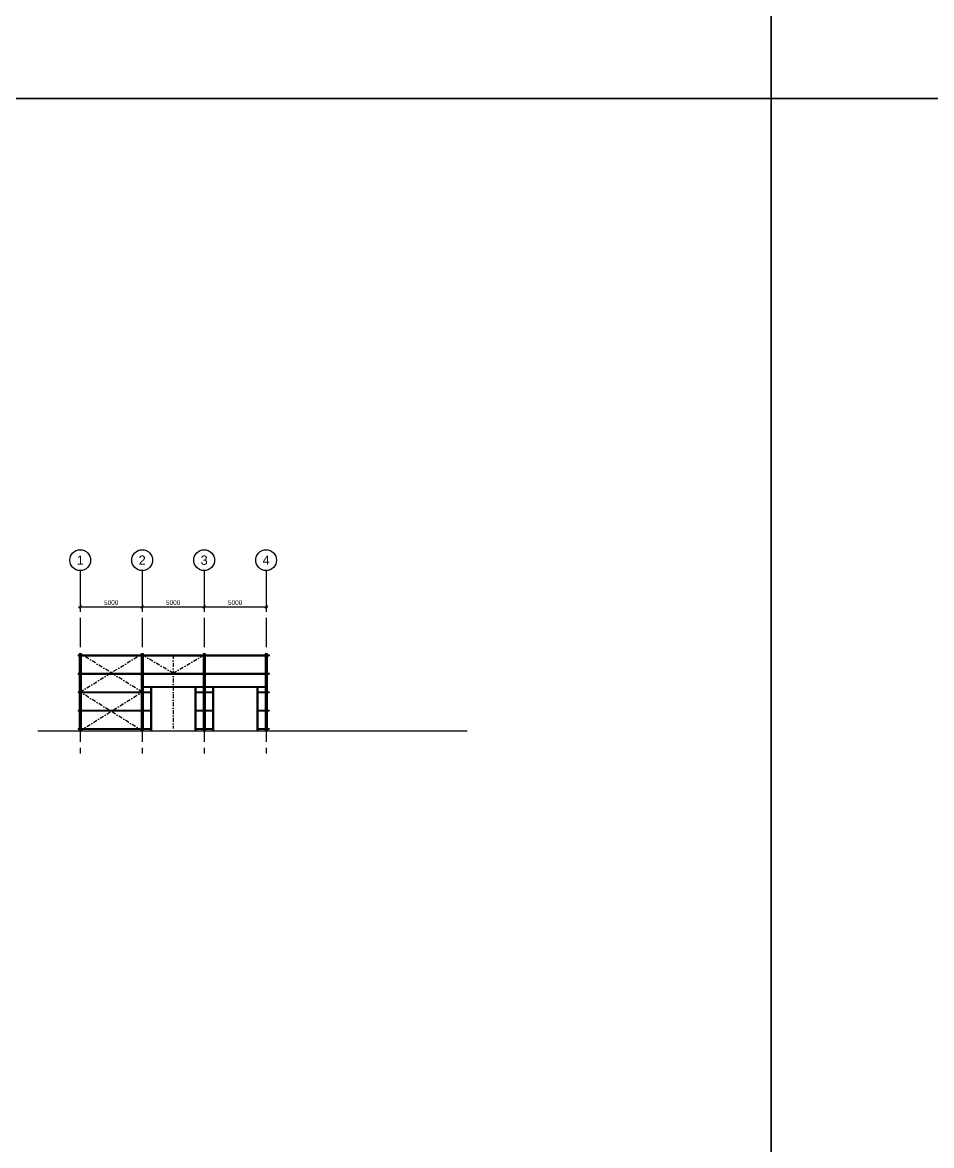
# Model space of a CAD drawing. Header units: millimetres. Extents: x 14826 to 891005, y -311366 to 56117.
# Drawn here: x 179178 to 252532, y -220758 to -130151 of the extents above; entities that cross this region are included whole.
import ezdxf
from ezdxf.enums import TextEntityAlignment as Align

# ---------------------------------------------------------------- set-up
doc = ezdxf.new("R2010")
doc.units = ezdxf.units.MM
for name, pattern in [('CENTER', [50.8, 31.75, -6.35, 6.35, -6.35]), ('DASHDOT', [25.4, 12.7, -6.35, 0, -6.35]), ('Hidden', [7.14375, 4.7625, -2.38125])]:
    doc.linetypes.add(name, pattern=pattern)
for name, color, linetype in [('AFR-STEEL SECTIONS', 3, 'Continuous'), ('AUR-CENTRELINES', 6, 'DASHDOT'), ('AUR-DIMS', 7, 'Continuous'), ('AUR-GRID CIRC', 3, 'Continuous'), ('AUR-GRID TEXT', 2, 'Continuous'), ('AUR-GRIDS', 7, 'CENTER'), ('AUR-SECTIONS', 3, 'Continuous')]:
    doc.layers.add(name, color=color, linetype=linetype)
doc.styles.add('ArialN', font='ARIALN.TTF')
doc.dimstyles.new('1-150', dxfattribs={"dimscale": 150, "dimtxt": 2.5, "dimasz": 1.5, "dimexe": 1, "dimexo": 2, "dimgap": 1, "dimtad": 1, "dimdec": 0, "dimzin": 0, "dimdsep": 46, "dimtxsty": 'Standard', "dimblk": 'OBLIQUE', "dimcen": 0, "dimdle": 1, "dimclrd": 7, "dimclre": 7, "dimclrt": 3, "dimadec": 0, "dimazin": 0, "dimtfac": 1, "dimtdec": 0, "dimtix": 1, "dimtmove": 2, "dimatfit": 0, "dimfxl": 6.5, "dimfxlon": 1, "dimtolj": 1, "dimtzin": 0, "dimarcsym": 0})

# ---------------------------------------------------------------- blocks, each defined once
blk = doc.blocks.new('_Oblique')
at = {"color": 0, "linetype": 'ByBlock', "lineweight": -2}
blk.add_line((-0.5, -0.5), (0.5, 0.5), dxfattribs=at)
blk = doc.blocks.new('*D145')
at = {"layer": 'AUR-DIMS', "color": 7, "lineweight": -2, "ltscale": 75, "transparency": 16777216}
for p, q in [((183839, -176318), (183839, -177443)), ((188839, -176318), (188839, -177443)), ((183689, -177293), (188989, -177293))]:
    blk.add_line(p, q, dxfattribs=at)
at = {"layer": 'Defpoints', "color": 0, "ltscale": 75, "transparency": 16777216}
for p in [(183839, -174750), (188839, -174371), (188839, -177293)]:
    blk.add_point(p, dxfattribs=at)
at = {"layer": 'AUR-DIMS', "color": 7, "lineweight": -2, "ltscale": 75, "transparency": 16777216, "xscale": 225, "yscale": 225, "zscale": 225, "rotation": 180}
blk.add_blockref('_Oblique', (183839, -177293), dxfattribs=at)
at = {"layer": 'AUR-DIMS', "color": 7, "lineweight": -2, "ltscale": 75, "transparency": 16777216, "xscale": 225, "yscale": 225, "zscale": 225}
blk.add_blockref('_Oblique', (188839, -177293), dxfattribs=at)
at = {"layer": 'AUR-DIMS', "color": 3, "ltscale": 75, "transparency": 16777216, "insert": (186339, -176956), "char_height": 375, "attachment_point": 5}
blk.add_mtext('\\A1;5000', dxfattribs=at)
blk = doc.blocks.new('*D144')
at = {"layer": 'AUR-DIMS', "color": 7, "lineweight": -2, "ltscale": 75, "transparency": 16777216}
for p, q in [((188839, -176318), (188839, -177443)), ((193839, -176318), (193839, -177443)), ((188689, -177293), (193989, -177293))]:
    blk.add_line(p, q, dxfattribs=at)
at = {"layer": 'Defpoints', "color": 0, "ltscale": 75, "transparency": 16777216}
for p in [(188839, -174750), (193839, -174371), (193839, -177293)]:
    blk.add_point(p, dxfattribs=at)
at = {"layer": 'AUR-DIMS', "color": 7, "lineweight": -2, "ltscale": 75, "transparency": 16777216, "xscale": 225, "yscale": 225, "zscale": 225, "rotation": 180}
blk.add_blockref('_Oblique', (188839, -177293), dxfattribs=at)
at = {"layer": 'AUR-DIMS', "color": 7, "lineweight": -2, "ltscale": 75, "transparency": 16777216, "xscale": 225, "yscale": 225, "zscale": 225}
blk.add_blockref('_Oblique', (193839, -177293), dxfattribs=at)
at = {"layer": 'AUR-DIMS', "color": 3, "ltscale": 75, "transparency": 16777216, "insert": (191339, -176956), "char_height": 375, "attachment_point": 5}
blk.add_mtext('\\A1;5000', dxfattribs=at)
blk = doc.blocks.new('*D146')
at = {"layer": 'AUR-DIMS', "color": 7, "lineweight": -2, "ltscale": 75, "transparency": 16777216}
for p, q in [((193839, -176318), (193839, -177443)), ((198839, -176318), (198839, -177443)), ((193689, -177293), (198989, -177293))]:
    blk.add_line(p, q, dxfattribs=at)
at = {"layer": 'Defpoints', "color": 0, "ltscale": 75, "transparency": 16777216}
for p in [(193839, -174750), (198839, -174371), (198839, -177293)]:
    blk.add_point(p, dxfattribs=at)
at = {"layer": 'AUR-DIMS', "color": 7, "lineweight": -2, "ltscale": 75, "transparency": 16777216, "xscale": 225, "yscale": 225, "zscale": 225, "rotation": 180}
blk.add_blockref('_Oblique', (193839, -177293), dxfattribs=at)
at = {"layer": 'AUR-DIMS', "color": 7, "lineweight": -2, "ltscale": 75, "transparency": 16777216, "xscale": 225, "yscale": 225, "zscale": 225}
blk.add_blockref('_Oblique', (198839, -177293), dxfattribs=at)
at = {"layer": 'AUR-DIMS', "color": 3, "ltscale": 75, "transparency": 16777216, "insert": (196339, -176956), "char_height": 375, "attachment_point": 5}
blk.add_mtext('\\A1;5000', dxfattribs=at)

msp = doc.modelspace()

# ---------------------------------------------------------------- linework, layer by layer
at = {"color": 1}
for p, q in [((183683.41348, -181180.40296), (199088.91382, -181180.40296)), ((183683.41348, -181180.40296), (183683.41348, -181255.40333)), ((199088.91382, -181180.40296), (199088.91382, -181255.40333)), ((183683.41348, -181255.40333), (199088.91382, -181255.40333)), ((183683.41348, -182660.65496), (199088.91382, -182660.65496)), ((183683.41348, -182660.65496), (183683.41348, -182735.65533)), ((183683.41348, -182735.65533), (199088.91382, -182735.65533)), ((199088.91382, -182660.65496), (199088.91382, -182735.65533)), ((189588.91382, -183788.90928), (189588.91382, -187288.90928)), ((194588.91382, -183788.90928), (194588.91382, -187288.90928)), ((183683.41348, -184140.90696), (189588.91382, -184140.90696)), ((183683.41348, -184140.90696), (183683.41348, -184215.90733)), ((183683.41348, -184215.90733), (189588.91382, -184215.90733)), ((193088.91382, -184140.90696), (194588.91382, -184140.90696)), ((193088.91382, -184215.90733), (194588.91382, -184215.90733)), ((198088.91382, -184140.90696), (199088.91382, -184140.90696)), ((198088.91382, -184215.90733), (199088.91382, -184215.90733)), ((199088.91382, -184140.90696), (199088.91382, -184215.90733)), ((183683.41348, -185621.15896), (189588.91382, -185621.15896)), ((183683.41348, -185621.15896), (183683.41348, -185696.15933)), ((183683.41348, -185696.15933), (189588.91382, -185696.15933)), ((193088.91382, -185621.15896), (194588.91382, -185621.15896)), ((193088.91382, -185696.15933), (194588.91382, -185696.15933)), ((198088.91382, -185621.15896), (199088.91382, -185621.15896)), ((198088.91382, -185696.15933), (199088.91382, -185696.15933)), ((199088.91382, -185621.15896), (199088.91382, -185696.15933)), ((183683.41348, -187101.40909), (189588.91382, -187101.40909)), ((183683.41348, -187101.40909), (183683.41348, -187176.40946)), ((183683.41348, -187176.40946), (189588.91382, -187176.40946)), ((193088.91382, -187101.41096), (194588.91382, -187101.41096)), ((193088.91382, -187176.41133), (194588.91382, -187176.41133)), ((198088.91382, -187101.41096), (199088.91382, -187101.41096)), ((198088.91382, -187176.41133), (199088.91382, -187176.41133)), ((199088.91382, -187101.41096), (199088.91382, -187176.41133))]:
    msp.add_line(p, q, dxfattribs=at)
for points in [[(239598.53327, -48744.0032), (26795.07721, -48744.0032), (26795.07721, -136284.53271), (239598.53327, -136284.53271)], [(369879.79872, -48744.0032), (239598.53327, -48744.0032), (239598.53327, -136284.53271), (369879.79872, -136284.53271)], [(239598.53327, -136284.53271), (26795.07721, -136284.53271), (26795.07721, -223825.06223), (239598.53327, -223825.06223)], [(369879.79872, -136284.53271), (239598.53327, -136284.53271), (239598.53327, -223825.06223), (369879.79872, -223825.06223)]]:
    msp.add_lwpolyline(points, close=True, dxfattribs=at)
at = {"layer": 'AFR-STEEL SECTIONS', "color": 3, "linetype": 'Continuous'}
for p, q in [((183753.41382, -181067.63608), (183753.41382, -187288.90928)), ((183753.41382, -181067.63608), (183924.41382, -181067.63608)), ((183924.41382, -181067.63608), (183924.41382, -187288.90928)), ((188753.41382, -181067.63608), (188753.41382, -187288.90928)), ((188753.41382, -181067.63608), (188924.41382, -181067.63608)), ((188924.41382, -181067.63608), (188924.41382, -187288.90928)), ((193753.41382, -181067.63608), (193753.41382, -187288.90928)), ((193753.41382, -181067.63608), (193924.41382, -181067.63608)), ((193924.41382, -181067.63608), (193924.41382, -187288.90928)), ((198753.41382, -181067.63608), (198753.41382, -187288.90928)), ((198753.41382, -181067.63608), (198924.41382, -181067.63608)), ((198924.41382, -181067.63608), (198924.41382, -187288.90928)), ((188842.37382, -183713.90928), (193835.45382, -183713.90928)), ((188842.37382, -183788.90928), (193835.45382, -183788.90928)), ((189513.91382, -183788.90928), (189513.91382, -187288.90928)), ((189588.91382, -183788.90928), (189588.91382, -187288.90928)), ((193088.91382, -183788.90928), (193088.91382, -187288.90928)), ((193163.91382, -183788.90928), (193163.91382, -187288.90928)), ((193842.37382, -183713.90928), (198835.45382, -183713.90928)), ((193842.37382, -183788.90928), (198835.45382, -183788.90928)), ((194513.91382, -183788.90928), (194513.91382, -187288.90928)), ((194588.91382, -183788.90928), (194588.91382, -187288.90928)), ((198088.91382, -183788.90928), (198088.91382, -187288.90928)), ((198163.91382, -183788.90928), (198163.91382, -187288.90928))]:
    msp.add_line(p, q, dxfattribs=at)
at = {"layer": 'AUR-CENTRELINES', "ltscale": 25}
for p, q in [((188838.91382, -184172.09913), (183838.91382, -181067.63608)), ((183838.91382, -184172.09913), (188838.91382, -181067.63608)), ((183838.91382, -187288.90928), (188838.91382, -184172.09913)), ((188838.91382, -187288.90928), (183838.91382, -184172.09913))]:
    msp.add_line(p, q, dxfattribs=at)
at = {"layer": 'AUR-CENTRELINES', "color": 2, "ltscale": 25}
for p, q in [((191338.91382, -182660.65496), (188838.91382, -181180.40296)), ((191338.91382, -181180.40296), (191338.91382, -187101.40909)), ((191338.91382, -182660.65496), (193838.91382, -181180.40296))]:
    msp.add_line(p, q, dxfattribs=at)
at = {"layer": 'AUR-GRID CIRC'}
for centre in [(183838.91382, -173531.6522, -4741.53384), (188838.91382, -173531.6522, -4741.53384), (193838.91382, -173531.6522, -4741.53384), (198838.91382, -173531.6522, -4741.53384)]:
    msp.add_circle(centre, 840, dxfattribs=at)
at = {"layer": 'AUR-GRIDS', "ltscale": 75}
for p, q in [((183838.91382, -174371.6522), (183838.91382, -189461.23048)), ((188838.91382, -174371.6522), (188838.91382, -189461.23048)), ((193838.91382, -174371.6522), (193838.91382, -189461.23048)), ((198838.91382, -174371.6522), (198838.91382, -189461.23048))]:
    msp.add_line(p, q, dxfattribs=at)
at = {"layer": 'AUR-SECTIONS', "color": 1, "linetype": 'Hidden', "ltscale": 10}
for p, q in [((183835.45382, -181067.63608), (183835.45382, -187288.90928)), ((183842.37382, -181067.63608), (183842.37382, -187288.90928)), ((188835.45382, -181067.63608), (188835.45382, -187288.90928)), ((188842.37382, -181067.63608), (188842.37382, -187288.90928)), ((193835.45382, -181067.63608), (193835.45382, -187288.90928)), ((193842.37382, -181067.63608), (193842.37382, -187288.90928)), ((198835.45382, -181067.63608), (198835.45382, -187288.90928)), ((198842.37382, -181067.63608), (198842.37382, -187288.90928)), ((189581.41382, -183788.90928), (189581.41382, -187288.90928)), ((193096.41382, -183788.90928), (193096.41382, -187288.90928)), ((194581.41382, -183788.90928), (194581.41382, -187288.90928)), ((198096.41382, -183788.90928), (198096.41382, -187288.90928))]:
    msp.add_line(p, q, dxfattribs=at)
at = {"layer": 'AUR-SECTIONS', "color": 2, "ltscale": 75}
msp.add_line((180422.44371, -187288.90928), (215054.37719, -187288.90928), dxfattribs=at)

# ---------------------------------------------------------------- texts
at = {"layer": 'AUR-GRID TEXT', "color": 7, "style": 'ArialN', "width": 1.2}
for s, p in [('1', (183838.91382, -173531.6522, -4741.53384)), ('2', (188838.91382, -173531.6522, -4741.53384)), ('3', (193838.91382, -173531.6522, -4741.53384)), ('4', (198838.91382, -173531.6522, -4741.53384))]:
    msp.add_text(s, height=750, dxfattribs=at).set_placement(p, align=Align.MIDDLE_CENTER)

# ---------------------------------------------------------------- dimensions: what is measured, and where the dimension line sits
at = {"layer": 'AUR-DIMS', "ltscale": 75}
for base, p1, p2, picture, middle in [((188838.91382, -177293.32901), (183838.91382, -174749.82098), (188838.91382, -174371.05409), '*D145', (186338.91382, -176955.82901)), ((193838.91382, -177293.32901), (188838.91382, -174749.82098), (193838.91382, -174371.05409), '*D144', (191338.91382, -176955.82901)), ((198838.91382, -177293.32901, 4741.53384), (193838.91382, -174749.82098, 4741.53384), (198838.91382, -174371.05409, 4741.53384), '*D146', (196338.91382, -176955.82901, 4741.53384))]:
    dim = msp.add_linear_dim(base=base, p1=p1, p2=p2, dimstyle='1-150', dxfattribs=at)
    dim.commit()
    dim.dimension.update_dxf_attribs({"geometry": picture, "text_midpoint": middle})

doc.saveas('drawing.dxf')
